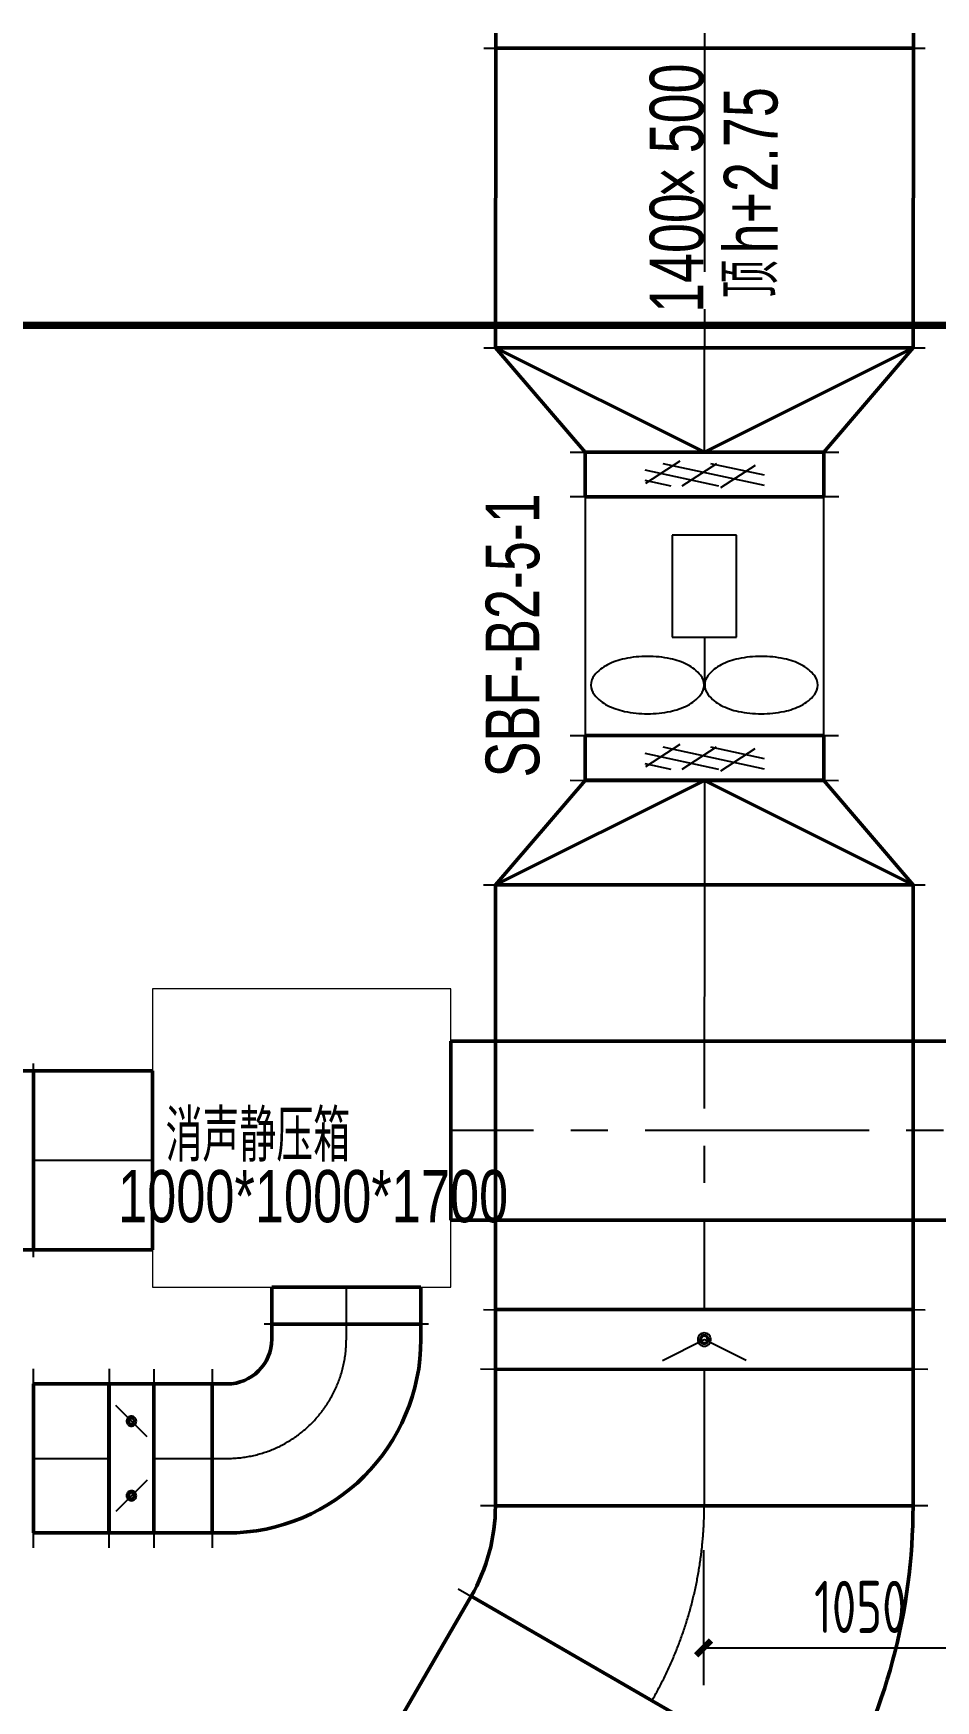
# Model space of a CAD drawing. Extents: x 49167 to 115333, y -222111 to -53947.
# Drawn here: x 80380 to 83404, y -165224 to -159632 of the extents above; entities that cross this region are included whole.
import ezdxf

# ---------------------------------------------------------------- set-up
doc = ezdxf.new("R2010")
doc.units = 0
doc.header["$LTSCALE"] = 1000
doc.header["$MEASUREMENT"] = 0
doc.linetypes.add('CENTER2', pattern=[1.125, 0.75, -0.125, 0.125, -0.125])
for name, color, linetype, lineweight in [('ACS_COM', 7, 'Continuous', 15), ('ACS_增压管', 1, 'Continuous', 15), ('DUCT-送风管', 4, 'Continuous', 50), ('DUCT-送风管端线', 2, 'Continuous', 50)]:
    doc.layers.add(name, color=color, linetype=linetype, lineweight=lineweight)
for name, color, linetype in [('DUCT-排烟标注', 3, 'Continuous'), ('DUCT-送风中心线', 5, 'CENTER2'), ('DUCT-送风标注', 3, 'Continuous'), ('DUCT-送风法兰', 2, 'Continuous'), ('DUCT-送风管设备', 7, 'Continuous'), ('DUCT-送风阀门', 7, 'Continuous'), ('TH_DIM', 3, 'Continuous')]:
    doc.layers.add(name, color=color, linetype=linetype)
doc.styles.add('_TCH_DIM_T3', font='ROS1', dxfattribs={"width": 0.8, "bigfont": 'JD'})
doc.styles.add('HZF', font='ros.shx', dxfattribs={"width": 0.75, "bigfont": 'jd.shx'})
doc.dimstyles.new('_TCH_ARCH&&50', dxfattribs={"dimtxt": 175, "dimasz": 50, "dimexe": 125, "dimexo": 150, "dimgap": 50, "dimtad": 1, "dimdec": 0, "dimzin": 0, "dimdsep": 46, "dimtxsty": '_TCH_DIM_T3', "dimblk": 'ARCHTICK', "dimcen": 0.09, "dimazin": 2, "dimtfac": 1, "dimtdec": 0, "dimtix": 1, "dimtmove": 2, "dimatfit": 3, "dimfxl": 0, "dimtolj": 1, "dimtzin": 0, "dimarcsym": 0})

# ---------------------------------------------------------------- blocks, each defined once
blk = doc.blocks.new('_ArchTick')
at = {"color": 0, "linetype": 'ByBlock', "const_width": 0.4}
blk.add_lwpolyline([(-0.5, -0.5), (0.5, 0.5)], dxfattribs=at)
blk = doc.blocks.new('*D214')
at = {"layer": 'Defpoints', "color": 0}
for p in [(82626.5, -164568.6), (83676.9, -164568.8), (83676.8, -165046.8)]:
    blk.add_point(p, dxfattribs=at)
at = {"layer": 'TH_DIM', "color": 0, "lineweight": -2}
for p, q in [((82626.4, -164718.6), (82626.4, -165171.6)), ((83676.9, -164718.8), (83676.8, -165171.8)), ((82626.4, -165046.6), (83676.8, -165046.8))]:
    blk.add_line(p, q, dxfattribs=at)
at = {"layer": 'TH_DIM', "color": 0, "lineweight": -2, "xscale": 50, "yscale": 50, "zscale": 50}
for p, rotation in [((82626.4, -165046.6), 179.9892922875647), ((83676.8, -165046.8), 359.9892922875647)]:
    blk.add_blockref('_ArchTick', p, dxfattribs=dict(at, rotation=rotation))
at = {"layer": 'TH_DIM', "color": 0, "insert": (83151.6, -164909.2), "char_height": 175, "attachment_point": 5, "rotation": 359.9893, "style": '_TCH_DIM_T3'}
blk.add_mtext('\\A1;1050', dxfattribs=at)
blk = doc.blocks.new('$轴流风机$00000011')
for p, q in [((-500, 500, 0), (-500, -500, 0)), ((500, 500, 0), (-500, 500, 0)), ((500, -500, 0), (500, 500, 0)), ((-339.5, 134.7, 0), (-339.5, -134.7, 0)), ((88, 134.7, 0), (-339.5, 134.7, 0)), ((88, -134.7, 0), (88, 134.7, 0)), ((88, 0, 0), (288.5, 0, 0)), ((-339.5, -134.7, 0), (88, -134.7, 0)), ((-500, -500, 0), (500, -500, 0))]:
    blk.add_line(p, q)
for centre, radius, start, end in [((355.1, 328.7, 0), 170.3, 129.18213, 153.06034), ((288.5, 410.5, 0), 64.8, 90, 129.18213), ((288.5, 410.5, 0), 64.8, 50.81787, 90), ((221.9, 328.7, 0), 170.3, 26.93966, 50.81787), ((462.4, 274.2, 0), 290.7, 153.06034, 168.11261), ((114.5, 274.2, 0), 290.7, 11.88739, 26.93966), ((633.1, 238.3, 0), 465, 168.11261, 180), ((-56.1, 238.3, 0), 465, 0, 11.88739), ((633.1, 238.3, 0), 465, 180, 191.88739), ((-56.1, 238.3, 0), 465, 348.11261, 0), ((462.4, 202.4, 0), 290.7, 191.88739, 206.93966), ((114.5, 202.4, 0), 290.7, 333.06034, 348.11261), ((355.1, 147.8, 0), 170.3, 206.93966, 230.81787), ((221.9, 147.8, 0), 170.3, 309.18213, 333.06034), ((288.5, 66.1, 0), 64.8, 230.81787, 270), ((288.5, 66.1, 0), 64.8, 270, 309.18213), ((355.1, -147.8, 0), 170.3, 129.18213, 153.06034), ((288.5, -66.1, 0), 64.8, 90, 129.18213), ((288.5, -66.1, 0), 64.8, 50.81787, 90), ((221.9, -147.8, 0), 170.3, 26.93966, 50.81787), ((462.4, -202.4, 0), 290.7, 153.06034, 168.11261), ((114.5, -202.4, 0), 290.7, 11.88739, 26.93966), ((633.1, -238.3, 0), 465, 168.11261, 180), ((-56.1, -238.3, 0), 465, 0, 11.88739), ((633.1, -238.3, 0), 465, 180, 191.88739), ((-56.1, -238.3, 0), 465, 348.11261, 0), ((462.4, -274.2, 0), 290.7, 191.88739, 206.93966), ((114.5, -274.2, 0), 290.7, 333.06034, 348.11261), ((355.1, -328.7, 0), 170.3, 206.93966, 230.81787), ((221.9, -328.7, 0), 170.3, 309.18213, 333.06034), ((288.5, -410.5, 0), 64.8, 230.81787, 270), ((288.5, -410.5, 0), 64.8, 270, 309.18213)]:
    blk.add_arc(centre, radius, start, end)
for p in [(-500, 0, 0), (500, 0, 0)]:
    blk.add_point(p)

msp = doc.modelspace()

# ---------------------------------------------------------------- linework, layer by layer
at = {"layer": 'ACS_COM', "elevation": 2500}
msp.add_lwpolyline([(81778.8, -163836.6), (81779, -162836.6), (80779, -162836.4), (80778.8, -163836.4)], close=True, dxfattribs=at)
at = {"layer": 'ACS_增压管', "const_width": 25, "elevation": 2500}
msp.add_lwpolyline([(79879.6, -161927.7), (79879.6, -160610.9), (84229.7, -160610.9), (84229.7, -157360.9), (87979.7, -157360.9), (87979.7, -157884.9)], dxfattribs=at)
at = {"layer": 'DUCT-送风中心线'}
for p, q in [((82629.4, -159631.6), (82629.4, -159681.6)), ((82629.4, -159681.6), (82629.2, -160686.1)), ((82629.1, -161036.3), (82629.2, -160686.3)), ((82628.9, -162137.1), (82628.9, -162487.1)), ((82628.9, -162487.3), (82628.6, -163912.2)), ((84305.8, -163311.6), (81778.9, -163311.6)), ((80379.9, -163411.2), (80778.9, -163411.3)), ((81428.8, -163961.2), (81428.8, -163836.5)), ((81428.7, -164011.4), (81428.8, -163961.4)), ((82628.5, -164112.6), (82628.5, -164570.1)), ((80379.7, -164411.2), (80633.1, -164411.2)), ((80783.5, -164411.3), (80978.5, -164411.3)), ((80978.7, -164411.3), (81028.7, -164411.3)), ((82628.5, -164570.3), (82628.5, -164570.4)), ((82453.3, -165223.4), (82453.3, -165223.5))]:
    msp.add_line(p, q, dxfattribs=at)
for centre, radius, start in [((81028.7, -164011.3), 400, 269.9893), ((81322.2, -164570.1), 1306.2, 329.9893)]:
    msp.add_arc(centre, radius, start, 359.9893, dxfattribs=at)
at = {"layer": 'DUCT-送风法兰'}
for p, q in [((81889.4, -159681.6), (83369.4, -159681.9)), ((81889.2, -160686.1), (83369.2, -160686.4)), ((82179.1, -161036.3), (83079.1, -161036.5)), ((83079.1, -161186.7), (82179.1, -161186.5)), ((82178.9, -161986.7), (83078.9, -161986.9)), ((82178.9, -162136.9), (83078.9, -162137.1)), ((81888.9, -162487.1), (83368.9, -162487.4)), ((80379.7, -163736.2), (80379.8, -163086.2)), ((81888.6, -163912.1), (83368.6, -163912.4)), ((81703.8, -163961.3), (81153.8, -163961.2)), ((80379.5, -164711.2), (80379.6, -164111.2)), ((80633.2, -164111.2), (80633.1, -164711.2)), ((80783.4, -164111.3), (80783.3, -164711.3)), ((80978.6, -164111.3), (80978.5, -164711.3)), ((83378.5, -164112.6), (81878.5, -164112.3)), ((83378.5, -164570.3), (81878.5, -164570)), ((81803.8, -164848.5), (83102.7, -165598.7))]:
    msp.add_line(p, q, dxfattribs=at)
at = {"layer": 'DUCT-送风管'}
for p, q in [((81929.4, -159681.5), (81929.4, -159631.5)), ((83329.4, -159631.7), (83329.4, -159681.7)), ((81929.4, -159681.5), (81929.2, -160686)), ((83329.4, -159681.7), (81929.4, -159681.5)), ((83329.2, -160686.3), (83329.4, -159681.7)), ((82229.1, -161036.3), (81929.2, -160686.2)), ((82629.1, -161036.3), (81929.2, -160686.2)), ((82629.1, -161036.3), (83329.2, -160686.5)), ((83029.1, -161036.4), (83329.2, -160686.5)), ((82229.1, -161186.5), (82229.1, -161036.5)), ((83029.1, -161036.6), (83029.1, -161186.6)), ((82228.9, -162136.9), (82228.9, -161986.9)), ((83028.9, -161987), (83028.9, -162137)), ((82228.9, -162137.1), (81928.9, -162487)), ((82628.9, -162137.1), (81928.9, -162487)), ((82628.9, -162137.1), (83328.9, -162487.3)), ((83028.9, -162137.2), (83328.9, -162487.3)), ((81928.9, -162487.2), (81928.6, -163912)), ((83328.6, -163912.3), (83328.9, -162487.5)), ((84305.9, -163011.6), (81778.9, -163011.6)), ((81778.9, -163011.6), (81778.9, -163611.6)), ((80179.7, -163111.1), (80379.7, -163111.2)), ((80778.9, -163111.3), (80379.9, -163111.2)), ((80778.8, -163711.3), (80778.9, -163111.3)), ((81778.9, -163611.6), (84305.8, -163611.6)), ((80379.6, -163711.2), (80179.6, -163711.1)), ((80379.8, -163711.2), (80778.8, -163711.3)), ((81678.8, -163836.6), (81178.8, -163836.5)), ((81178.8, -163836.5), (81178.8, -163961.1)), ((81678.8, -163961.2), (81678.8, -163836.6)), ((81928.5, -164112.2), (81928.6, -163912.2)), ((83328.6, -163912.5), (83328.5, -164112.5)), ((81178.8, -163961.3), (81178.7, -164011.3)), ((81678.7, -164011.4), (81678.8, -163961.4)), ((81928.5, -164112.4), (81928.5, -164569.9)), ((83328.5, -164570.2), (83328.5, -164112.7)), ((80633.1, -164161.2), (80379.7, -164161.2)), ((80633.3, -164161.2), (80783.3, -164161.3)), ((80978.5, -164161.3), (80783.5, -164161.3)), ((81028.7, -164161.3), (80978.7, -164161.3)), ((81928.5, -164570.2), (81928.5, -164570.1)), ((83328.5, -164570.4), (83328.5, -164570.5)), ((80379.6, -164661.2), (80633, -164661.2)), ((80783.2, -164661.3), (80633.2, -164661.2)), ((80783.4, -164661.3), (80978.4, -164661.3)), ((80978.6, -164661.3), (81028.6, -164661.3)), ((81847, -164873.6), (81597.3, -165306)), ((81847.1, -164873.4), (81847.2, -164873.3))]:
    msp.add_line(p, q, dxfattribs=at)
for centre, radius, start in [((81028.7, -164011.3), 650, 269.9893), ((81028.7, -164011.3), 150, 269.9893), ((81322.2, -164570.1), 606.2, 329.9893), ((81322.2, -164570.1), 2006.2, 329.9893)]:
    msp.add_arc(centre, radius, start, 359.9893, dxfattribs=at)
at = {"layer": 'DUCT-送风管端线'}
for p, q in [((83329.4, -159681.7), (81929.4, -159681.5)), ((81929.2, -160686), (83329.2, -160686.3)), ((83329.2, -160686.5), (81929.2, -160686.2)), ((82229.1, -161036.3), (83029.1, -161036.4)), ((83029.1, -161036.6), (82229.1, -161036.5)), ((83029.1, -161186.6), (82229.1, -161186.5)), ((83028.9, -161987), (82228.9, -161986.9)), ((83028.9, -162137), (82228.9, -162136.9)), ((83028.9, -162137.2), (82228.9, -162137.1)), ((81928.9, -162487), (83328.9, -162487.3)), ((83328.9, -162487.5), (81928.9, -162487.2)), ((80379.7, -163111.2), (80379.6, -163711.2)), ((80379.9, -163111.2), (80379.8, -163711.2)), ((81928.6, -163912), (83328.6, -163912.3)), ((83328.6, -163912.5), (81928.6, -163912.2)), ((81178.8, -163961.1), (81678.8, -163961.2)), ((81678.8, -163961.4), (81178.8, -163961.3)), ((83328.5, -164112.5), (81928.5, -164112.2)), ((83328.5, -164112.7), (81928.5, -164112.4)), ((80379.7, -164161.2), (80379.6, -164661.2)), ((80633, -164661.2), (80633.1, -164161.2)), ((80633.3, -164161.2), (80633.2, -164661.2)), ((80783.3, -164161.3), (80783.2, -164661.3)), ((80783.5, -164161.3), (80783.4, -164661.3)), ((80978.4, -164661.3), (80978.5, -164161.3)), ((80978.6, -164661.3), (80978.7, -164161.3)), ((81928.5, -164569.9), (83328.5, -164570.2)), ((83328.5, -164570.4), (81928.5, -164570.1)), ((83059.3, -165573.8), (81847, -164873.6)), ((83059.4, -165573.6), (81847.1, -164873.4))]:
    msp.add_line(p, q, dxfattribs=at)
at = {"layer": 'DUCT-送风阀门'}
for p, q in [((82429.1, -161095.5), (82676.3, -161149)), ((82432.3, -161140.3), (82547.8, -161065.3)), ((82489.9, -161074), (82829.1, -161147.5)), ((82554.8, -161149), (82670.3, -161074)), ((82649.9, -161074), (82829.1, -161112.9)), ((82684.3, -161155.1), (82799.8, -161080.2)), ((82429.1, -161130.1), (82516.3, -161149)), ((82428.9, -162045.9), (82676.2, -162099.4)), ((82432.1, -162090.7), (82547.6, -162015.7)), ((82489.8, -162024.4), (82828.9, -162097.9)), ((82554.6, -162099.4), (82670.1, -162024.4)), ((82649.8, -162024.4), (82828.9, -162063.3)), ((82684.1, -162105.5), (82799.6, -162030.6)), ((82428.9, -162080.5), (82516.2, -162099.4)), ((82607.3, -164006.3), (82606.5, -164010.3)), ((82608.7, -164002.5), (82607.3, -164006.3)), ((82610.9, -163999), (82608.7, -164002.5)), ((82613.6, -163996), (82610.9, -163999)), ((82616.9, -163993.5), (82613.6, -163996)), ((82614.4, -164007.5), (82613.7, -164010.2)), ((82615.6, -164004.9), (82614.4, -164007.5)), ((82617.2, -164002.5), (82615.6, -164004.9)), ((82620.6, -163991.7), (82616.9, -163993.5)), ((82619.3, -164000.6), (82617.2, -164002.5)), ((82618.4, -164008.9), (82617.9, -164010.8)), ((82619.3, -164007), (82618.4, -164008.9)), ((82621.7, -163999), (82619.3, -164000.6)), ((82620.5, -164005.3), (82619.3, -164007)), ((82621.9, -164003.9), (82620.5, -164005.3)), ((82624.5, -163990.6), (82620.6, -163991.7)), ((82624.3, -163998), (82621.7, -163999)), ((82623.7, -164002.8), (82621.9, -164003.9)), ((82625.5, -164002.1), (82623.7, -164002.8)), ((82627.1, -163997.4), (82624.3, -163998)), ((82628.6, -163990.2), (82624.5, -163990.6)), ((82627.5, -164001.7), (82625.5, -164002.1)), ((82630, -163997.4), (82627.1, -163997.4)), ((82629.6, -164001.7), (82627.5, -164001.7)), ((82632.6, -163990.6), (82628.6, -163990.2)), ((82631.6, -164002.1), (82629.6, -164001.7)), ((82632.8, -163998), (82630, -163997.4)), ((82633.5, -164002.8), (82631.6, -164002.1)), ((82636.6, -163991.7), (82632.6, -163990.6)), ((82635.4, -163999), (82632.8, -163998)), ((82635.2, -164003.9), (82633.5, -164002.8)), ((82636.7, -164005.3), (82635.2, -164003.9)), ((82637.8, -164000.6), (82635.4, -163999)), ((82640.2, -163993.5), (82636.6, -163991.7)), ((82637.9, -164007), (82636.7, -164005.3)), ((82639.9, -164002.5), (82637.8, -164000.6)), ((82638.7, -164008.9), (82637.9, -164007)), ((82639.2, -164010.8), (82638.7, -164008.9)), ((82641.6, -164004.9), (82639.9, -164002.5)), ((82643.5, -163996), (82640.2, -163993.5)), ((82642.7, -164007.5), (82641.6, -164004.9)), ((82643.4, -164010.2), (82642.7, -164007.5)), ((82646.3, -163999), (82643.5, -163996)), ((82648.4, -164002.5), (82646.3, -163999)), ((82649.9, -164006.3), (82648.4, -164002.5)), ((82650.6, -164010.3), (82649.9, -164006.3)), ((82488.6, -164082.3), (82628.6, -164012.4)), ((82606.5, -164010.3), (82606.5, -164014.4)), ((82606.5, -164014.4), (82607.3, -164018.4)), ((82607.3, -164018.4), (82608.7, -164022.2)), ((82608.7, -164022.2), (82610.9, -164025.7)), ((82610.9, -164025.7), (82613.6, -164028.7)), ((82613.7, -164010.2), (82613.6, -164013.1)), ((82613.6, -164013.1), (82614, -164015.9)), ((82613.6, -164028.7), (82616.9, -164031.2)), ((82614, -164015.9), (82614.9, -164018.6)), ((82614.9, -164018.6), (82616.3, -164021.1)), ((82616.3, -164021.1), (82618.2, -164023.2)), ((82616.9, -164031.2), (82620.6, -164033)), ((82617.9, -164010.8), (82617.8, -164012.9)), ((82617.8, -164012.9), (82618.1, -164014.9)), ((82618.1, -164014.9), (82618.8, -164016.8)), ((82618.2, -164023.2), (82620.5, -164025)), ((82618.8, -164016.8), (82619.8, -164018.6)), ((82619.8, -164018.6), (82621.2, -164020.1)), ((82620.5, -164025), (82623, -164026.3)), ((82620.6, -164033), (82624.5, -164034.2)), ((82621.2, -164020.1), (82622.8, -164021.4)), ((82622.8, -164021.4), (82624.6, -164022.3)), ((82623, -164026.3), (82625.7, -164027.1)), ((82624.5, -164034.2), (82628.6, -164034.5)), ((82624.6, -164022.3), (82626.5, -164022.9)), ((82625.7, -164027.1), (82628.6, -164027.4)), ((82626.5, -164022.9), (82628.6, -164023.1)), ((82768.6, -164082.4), (82628.6, -164012.4)), ((82628.6, -164023.1), (82630.6, -164022.9)), ((82628.6, -164027.4), (82631.4, -164027.1)), ((82628.6, -164034.5), (82632.6, -164034.2)), ((82630.6, -164022.9), (82632.6, -164022.3)), ((82631.4, -164027.1), (82634.1, -164026.3)), ((82632.6, -164022.3), (82634.4, -164021.4)), ((82632.6, -164034.2), (82636.6, -164033)), ((82634.1, -164026.3), (82636.7, -164025)), ((82634.4, -164021.4), (82636, -164020.1)), ((82636, -164020.1), (82637.3, -164018.6)), ((82636.6, -164033), (82640.2, -164031.2)), ((82636.7, -164025), (82638.9, -164023.2)), ((82637.3, -164018.6), (82638.3, -164016.8)), ((82638.3, -164016.8), (82639, -164014.9)), ((82638.9, -164023.2), (82640.8, -164021.1)), ((82639, -164014.9), (82639.3, -164012.9)), ((82639.3, -164012.9), (82639.2, -164010.8)), ((82640.2, -164031.2), (82643.5, -164028.7)), ((82640.8, -164021.1), (82642.2, -164018.6)), ((82642.2, -164018.6), (82643.2, -164015.9)), ((82643.2, -164015.9), (82643.6, -164013.1)), ((82643.6, -164013.1), (82643.4, -164010.2)), ((82643.5, -164028.7), (82646.2, -164025.7)), ((82646.2, -164025.7), (82648.4, -164022.3)), ((82648.4, -164022.3), (82649.9, -164018.4)), ((82649.9, -164018.4), (82650.6, -164014.4)), ((82650.6, -164014.4), (82650.6, -164010.3)), ((80760.8, -164338.8), (80655.8, -164233.7)), ((80692.4, -164281.6), (80691.8, -164284.7)), ((80691.8, -164284.7), (80691.8, -164287.8)), ((80691.8, -164287.8), (80692.4, -164290.9)), ((80693.5, -164278.6), (80692.4, -164281.6)), ((80695.2, -164276), (80693.5, -164278.6)), ((80697.4, -164273.7), (80695.2, -164276)), ((80697.5, -164283.1), (80697.1, -164285.2)), ((80697.1, -164285.2), (80697.1, -164287.3)), ((80697.1, -164287.3), (80697.5, -164289.4)), ((80700, -164271.9), (80697.4, -164273.7)), ((80698.3, -164281.1), (80697.5, -164283.1)), ((80699.5, -164279.3), (80698.3, -164281.1)), ((80700.9, -164277.7), (80699.5, -164279.3)), ((80702.9, -164270.6), (80700, -164271.9)), ((80700.6, -164284), (80700.3, -164285.5)), ((80700.3, -164285.5), (80700.3, -164287)), ((80700.3, -164287), (80700.6, -164288.5)), ((80701.1, -164282.6), (80700.6, -164284)), ((80700.6, -164288.5), (80701.1, -164289.9)), ((80702.7, -164276.5), (80700.9, -164277.7)), ((80702, -164281.3), (80701.1, -164282.6)), ((80703, -164280.2), (80702, -164281.3)), ((80704.6, -164275.6), (80702.7, -164276.5)), ((80705.9, -164269.8), (80702.9, -164270.6)), ((80704.3, -164279.3), (80703, -164280.2)), ((80705.7, -164278.6), (80704.3, -164279.3)), ((80706.7, -164275.1), (80704.6, -164275.6)), ((80707.2, -164278.3), (80705.7, -164278.6)), ((80709.1, -164269.7), (80705.9, -164269.8)), ((80708.8, -164275), (80706.7, -164275.1)), ((80708.7, -164278.2), (80707.2, -164278.3)), ((80710.2, -164278.4), (80708.7, -164278.2)), ((80711, -164275.3), (80708.8, -164275)), ((80712.2, -164270.1), (80709.1, -164269.7)), ((80711.6, -164278.9), (80710.2, -164278.4)), ((80713, -164276), (80711, -164275.3)), ((80713, -164279.7), (80711.6, -164278.9)), ((80715.2, -164271.1), (80712.2, -164270.1)), ((80714.8, -164277.1), (80713, -164276)), ((80714.1, -164280.7), (80713, -164279.7)), ((80715.1, -164281.9), (80714.1, -164280.7)), ((80716.4, -164278.5), (80714.8, -164277.1)), ((80715.8, -164283.3), (80715.1, -164281.9)), ((80717.9, -164272.7), (80715.2, -164271.1)), ((80716.2, -164284.7), (80715.8, -164283.3)), ((80715.8, -164289.2), (80716.2, -164287.8)), ((80716.4, -164286.3), (80716.2, -164284.7)), ((80716.2, -164287.8), (80716.4, -164286.3)), ((80717.8, -164280.2), (80716.4, -164278.5)), ((80718.8, -164282.1), (80717.8, -164280.2)), ((80720.3, -164274.8), (80717.9, -164272.7)), ((80718.7, -164290.4), (80719.4, -164288.4)), ((80719.4, -164284.1), (80718.8, -164282.1)), ((80719.6, -164286.3), (80719.4, -164284.1)), ((80719.4, -164288.4), (80719.6, -164286.3)), ((80722.3, -164277.3), (80720.3, -164274.8)), ((80723.7, -164280.1), (80722.3, -164277.3)), ((80724.6, -164283.1), (80723.7, -164280.1)), ((80724.9, -164286.3), (80724.6, -164283.1)), ((80724.6, -164289.4), (80724.9, -164286.3)), ((80692.4, -164290.9), (80693.5, -164293.9)), ((80693.5, -164293.9), (80695.2, -164296.5)), ((80695.2, -164296.5), (80697.4, -164298.8)), ((80697.4, -164298.8), (80700, -164300.6)), ((80697.5, -164289.4), (80698.3, -164291.4)), ((80698.3, -164291.4), (80699.5, -164293.2)), ((80699.5, -164293.2), (80700.9, -164294.8)), ((80700, -164300.6), (80702.9, -164302)), ((80700.9, -164294.8), (80702.7, -164296)), ((80701.1, -164289.9), (80702, -164291.2)), ((80702, -164291.2), (80703, -164292.3)), ((80702.7, -164296), (80704.6, -164296.9)), ((80702.9, -164302), (80705.9, -164302.7)), ((80703, -164292.3), (80704.3, -164293.2)), ((80704.3, -164293.2), (80705.7, -164293.9)), ((80704.6, -164296.9), (80706.7, -164297.4)), ((80705.7, -164293.9), (80707.2, -164294.2)), ((80705.9, -164302.7), (80709.1, -164302.9)), ((80706.7, -164297.4), (80708.8, -164297.5)), ((80707.2, -164294.2), (80708.7, -164294.3)), ((80708.7, -164294.3), (80710.2, -164294.1)), ((80708.8, -164297.5), (80711, -164297.2)), ((80709.1, -164302.9), (80712.2, -164302.4)), ((80710.2, -164294.1), (80711.6, -164293.6)), ((80711, -164297.2), (80713, -164296.5)), ((80711.6, -164293.6), (80713, -164292.8)), ((80712.2, -164302.4), (80715.2, -164301.4)), ((80713, -164292.8), (80714.1, -164291.8)), ((80713, -164296.5), (80714.8, -164295.4)), ((80714.1, -164291.8), (80715.1, -164290.6)), ((80714.8, -164295.4), (80716.4, -164294)), ((80715.1, -164290.6), (80715.8, -164289.2)), ((80715.2, -164301.4), (80717.9, -164299.8)), ((80716.4, -164294), (80717.8, -164292.3)), ((80717.8, -164292.3), (80718.7, -164290.4)), ((80717.9, -164299.8), (80720.3, -164297.7)), ((80720.3, -164297.7), (80722.3, -164295.2)), ((80722.3, -164295.2), (80723.7, -164292.4)), ((80723.7, -164292.4), (80724.6, -164289.4)), ((80760.8, -164483.8), (80655.7, -164588.7)), ((80692.3, -164531.6), (80691.7, -164534.7)), ((80691.7, -164534.7), (80691.7, -164537.8)), ((80691.7, -164537.8), (80692.3, -164540.9)), ((80693.5, -164528.6), (80692.3, -164531.6)), ((80692.3, -164540.9), (80693.5, -164543.9)), ((80695.2, -164526), (80693.5, -164528.6)), ((80693.5, -164543.9), (80695.2, -164546.5)), ((80697.4, -164523.7), (80695.2, -164526)), ((80695.2, -164546.5), (80697.4, -164548.8)), ((80697.5, -164533.1), (80697.1, -164535.2)), ((80697.1, -164535.2), (80697.1, -164537.3)), ((80697.1, -164537.3), (80697.5, -164539.4)), ((80699.9, -164521.9), (80697.4, -164523.7)), ((80697.4, -164548.8), (80699.9, -164550.6)), ((80698.3, -164531.1), (80697.5, -164533.1)), ((80697.5, -164539.4), (80698.3, -164541.4)), ((80699.4, -164529.3), (80698.3, -164531.1)), ((80698.3, -164541.4), (80699.4, -164543.2)), ((80700.9, -164527.7), (80699.4, -164529.3)), ((80699.4, -164543.2), (80700.9, -164544.8)), ((80702.8, -164520.6), (80699.9, -164521.9)), ((80699.9, -164550.6), (80702.8, -164552)), ((80700.5, -164534), (80700.2, -164535.5)), ((80700.2, -164535.5), (80700.2, -164537)), ((80700.2, -164537), (80700.5, -164538.5)), ((80701.1, -164532.6), (80700.5, -164534)), ((80700.5, -164538.5), (80701.1, -164539.9)), ((80702.6, -164526.5), (80700.9, -164527.7)), ((80700.9, -164544.8), (80702.6, -164546)), ((80701.9, -164531.3), (80701.1, -164532.6)), ((80701.1, -164539.9), (80701.9, -164541.2)), ((80703, -164530.2), (80701.9, -164531.3)), ((80701.9, -164541.2), (80703, -164542.3)), ((80704.6, -164525.6), (80702.6, -164526.5)), ((80702.6, -164546), (80704.6, -164546.9)), ((80705.9, -164519.8), (80702.8, -164520.6)), ((80702.8, -164552), (80705.9, -164552.7)), ((80704.2, -164529.3), (80703, -164530.2)), ((80703, -164542.3), (80704.2, -164543.2)), ((80705.6, -164528.6), (80704.2, -164529.3)), ((80704.2, -164543.2), (80705.6, -164543.9)), ((80706.7, -164525.1), (80704.6, -164525.6)), ((80704.6, -164546.9), (80706.7, -164547.4)), ((80707.1, -164528.3), (80705.6, -164528.6)), ((80705.6, -164543.9), (80707.1, -164544.2)), ((80709, -164519.7), (80705.9, -164519.8)), ((80705.9, -164552.7), (80709, -164552.9)), ((80708.8, -164525), (80706.7, -164525.1)), ((80706.7, -164547.4), (80708.8, -164547.5)), ((80708.6, -164528.2), (80707.1, -164528.3)), ((80707.1, -164544.2), (80708.6, -164544.3)), ((80710.2, -164528.4), (80708.6, -164528.2)), ((80708.6, -164544.3), (80710.2, -164544.1)), ((80710.9, -164525.3), (80708.8, -164525)), ((80708.8, -164547.5), (80710.9, -164547.2)), ((80712.2, -164520.1), (80709, -164519.7)), ((80709, -164552.9), (80712.2, -164552.4)), ((80711.6, -164528.9), (80710.2, -164528.4)), ((80710.2, -164544.1), (80711.6, -164543.6)), ((80712.9, -164526), (80710.9, -164525.3)), ((80710.9, -164547.2), (80712.9, -164546.5)), ((80712.9, -164529.7), (80711.6, -164528.9)), ((80711.6, -164543.6), (80712.9, -164542.8)), ((80715.2, -164521.1), (80712.2, -164520.1)), ((80712.2, -164552.4), (80715.2, -164551.4)), ((80714.8, -164527.1), (80712.9, -164526)), ((80714.1, -164530.7), (80712.9, -164529.7)), ((80712.9, -164542.8), (80714.1, -164541.8)), ((80712.9, -164546.5), (80714.8, -164545.4)), ((80715, -164531.9), (80714.1, -164530.7)), ((80714.1, -164541.8), (80715, -164540.6)), ((80716.4, -164528.5), (80714.8, -164527.1)), ((80714.8, -164545.4), (80716.4, -164544)), ((80715.7, -164533.3), (80715, -164531.9)), ((80715, -164540.6), (80715.7, -164539.2)), ((80717.9, -164522.7), (80715.2, -164521.1)), ((80715.2, -164551.4), (80717.9, -164549.8)), ((80716.2, -164534.7), (80715.7, -164533.3)), ((80715.7, -164539.2), (80716.2, -164537.8)), ((80716.3, -164536.3), (80716.2, -164534.7)), ((80716.2, -164537.8), (80716.3, -164536.3)), ((80717.7, -164530.2), (80716.4, -164528.5)), ((80716.4, -164544), (80717.7, -164542.3)), ((80718.7, -164532.1), (80717.7, -164530.2)), ((80717.7, -164542.3), (80718.7, -164540.4)), ((80720.3, -164524.8), (80717.9, -164522.7)), ((80717.9, -164549.8), (80720.3, -164547.7)), ((80719.3, -164534.1), (80718.7, -164532.1)), ((80718.7, -164540.4), (80719.3, -164538.4)), ((80719.5, -164536.3), (80719.3, -164534.1)), ((80719.3, -164538.4), (80719.5, -164536.3)), ((80722.2, -164527.3), (80720.3, -164524.8)), ((80720.3, -164547.7), (80722.2, -164545.2)), ((80723.7, -164530.1), (80722.2, -164527.3)), ((80722.2, -164545.2), (80723.7, -164542.4)), ((80724.6, -164533.1), (80723.7, -164530.1)), ((80723.7, -164542.4), (80724.6, -164539.4)), ((80724.9, -164536.3), (80724.6, -164533.1)), ((80724.6, -164539.4), (80724.9, -164536.3))]:
    msp.add_line(p, q, dxfattribs=at)

# ---------------------------------------------------------------- block references
at = {"layer": 'DUCT-送风管设备', "xscale": 0.8, "yscale": 0.8, "zscale": 800, "rotation": 269.9892922875563}
msp.add_blockref('$轴流风机$00000011', (82629, -161586.7, 3000), dxfattribs=at)

# ---------------------------------------------------------------- texts
at = {"layer": 'DUCT-排烟标注', "style": 'HZF', "width": 0.75}
for s, height, p in [('h+2.75', 180, (82874.1, -160369.6, -3000)), ('顶', 178.6, (82874.1, -160519.2, -3000))]:
    msp.add_text(s, height=height, rotation=90, dxfattribs=at).set_placement(p)
at = {"layer": 'DUCT-送风标注', "style": 'HZF', "width": 0.75}
for s, height, rotation, p in [('500', 180, 89.9893, (82625.8, -160034, 3000)), ('×', 178.6, 89.9893, (82625.8, -160183.6, 3000)), ('1400', 180, 89.9893, (82625.7, -160569.3, 3000)), ('SBF-B2-5-1', 180, 89.9893, (82075.5, -162127.5)), ('消声静压箱', 173.64, 0, (80822.8, -163416)), ('1000*1000*1700', 175, 0, (80663.3, -163619))]:
    msp.add_text(s, height=height, rotation=rotation, dxfattribs=at).set_placement(p)

# ---------------------------------------------------------------- dimensions: what is measured, and where the dimension line sits
at = {"layer": 'TH_DIM'}
dim = msp.add_aligned_dim(p1=(82626.5, -164568.6), p2=(83676.9, -164568.8), distance=-478.1, text='1050', dimstyle='_TCH_ARCH&&50', dxfattribs=at)
dim.commit()
dim.dimension.update_dxf_attribs({"geometry": '*D214', "text_midpoint": (83151.6, -164909.2)})

doc.saveas('drawing.dxf')
